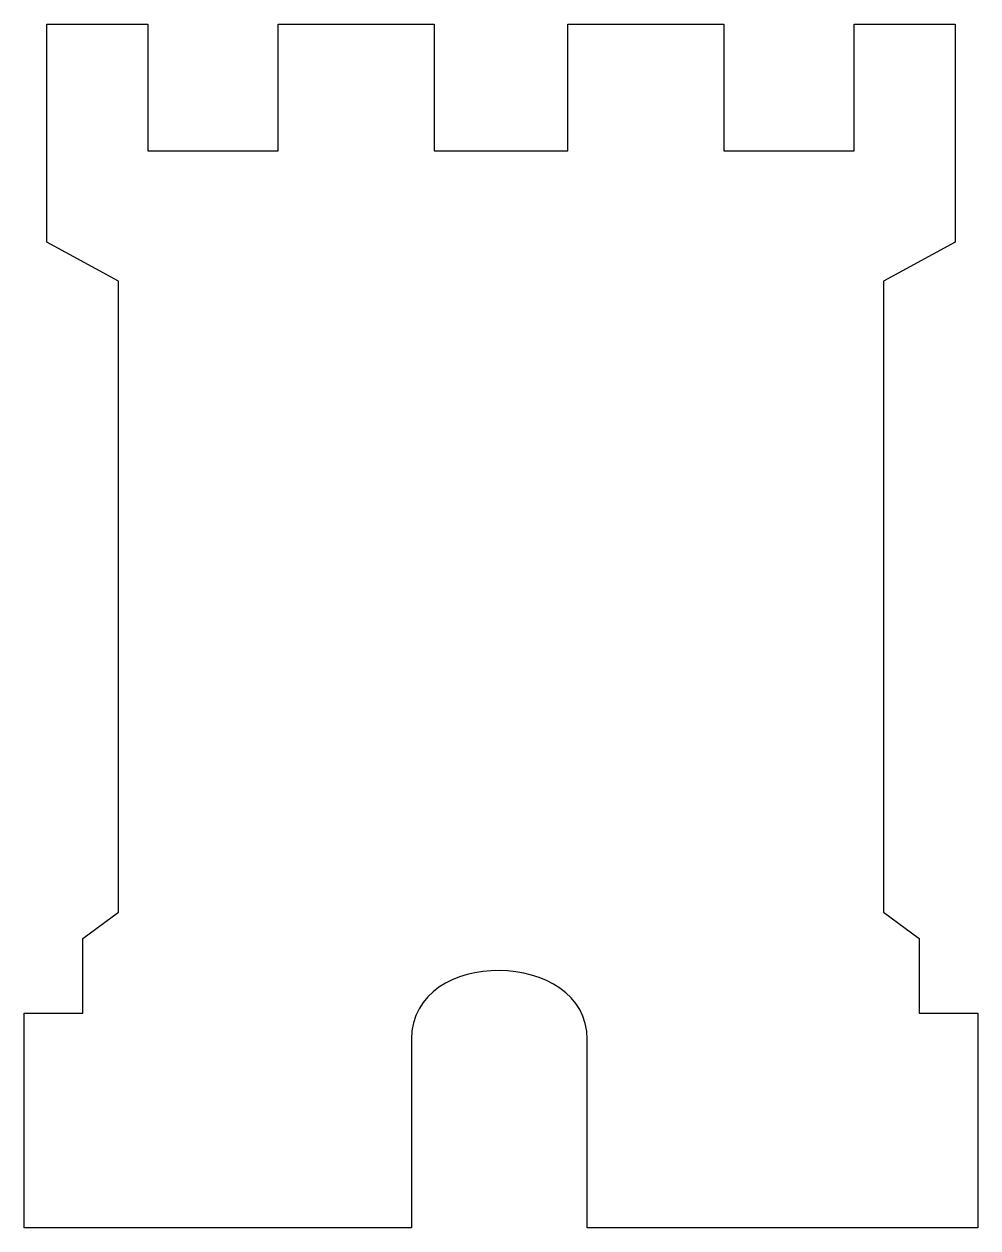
# Model space of a CAD drawing. Header units: centimetres. Extents: x -8.3 to 8.3, y -10.5 to 10.4.
import ezdxf

# ---------------------------------------------------------------- set-up
doc = ezdxf.new("R2010")
doc.units = ezdxf.units.CM
doc.header["$MEASUREMENT"] = 0
doc.layers.add('Layer 1', color=7, linetype='Continuous')

msp = doc.modelspace()

# ---------------------------------------------------------------- linework, layer by layer
at = {"layer": 'Layer 1'}
msp.add_open_spline([(-8.29011, -6.76452), (-8.29011, -6.76452), (-8.29011, -10.4994), (-8.29011, -10.4994), (-8.29011, -10.4994), (-8.29011, -10.4994), (-1.55612, -10.49941), (-1.55612, -10.49941), (-1.55612, -10.49941), (-1.55612, -10.49941), (-1.55612, -7.21741), (-1.55612, -7.21741), (-1.55612, -7.21741), (-1.55612, -5.59522), (1.4995, -5.65184), (1.4995, -7.21741), (1.4995, -7.21741), (1.4995, -7.21741), (1.49963, -10.49941), (1.49963, -10.49941), (1.49963, -10.49941), (1.49963, -10.49941), (8.29011, -10.49941), (8.29011, -10.49941), (8.29011, -10.49941), (8.29011, -10.49941), (8.29011, -6.76452), (8.29011, -6.76452), (8.29011, -6.76452), (8.29011, -6.76452), (7.27136, -6.76452), (7.27136, -6.76452), (7.27136, -6.76452), (7.27136, -6.76452), (7.27136, -5.46303), (7.27136, -5.46303), (7.27136, -5.46303), (7.27136, -5.46303), (6.64901, -5.01038), (6.64901, -5.01038), (6.64901, -5.01038), (6.64901, -5.01038), (6.64901, 5.96762), (6.64901, 5.96762), (6.64901, 5.96762), (6.64901, 5.96762), (7.89406, 6.64665), (7.89406, 6.64665), (7.89406, 6.64665), (7.89406, 6.64665), (7.89406, 10.43787), (7.89406, 10.43787), (7.89406, 10.43787), (7.89406, 10.43787), (6.13968, 10.43787), (6.13968, 10.43787), (6.13968, 10.43787), (6.13968, 10.43787), (6.13968, 8.23098), (6.13968, 8.23098), (6.13968, 8.23098), (6.13968, 8.23098), (3.87609, 8.23098), (3.87609, 8.23098), (3.87609, 8.23098), (3.87609, 8.23098), (3.87609, 10.43787), (3.87609, 10.43787), (3.87609, 10.43787), (3.87609, 10.43787), (1.16007, 10.43787), (1.16007, 10.43787), (1.16007, 10.43787), (1.16007, 10.43787), (1.16007, 8.23098), (1.16007, 8.23098), (1.16007, 8.23098), (1.16007, 8.23098), (0.00013, 8.23098), (0.00013, 8.23098), (0.00013, 8.23098), (0.00013, 8.23098), (-1.16004, 8.23098), (-1.16004, 8.23098), (-1.16004, 8.23098), (-1.16004, 8.23098), (-1.16004, 10.43787), (-1.16004, 10.43787), (-1.16004, 10.43787), (-1.16004, 10.43787), (-3.87625, 10.43787), (-3.87625, 10.43787), (-3.87625, 10.43787), (-3.87625, 10.43787), (-3.87625, 8.23098), (-3.87625, 8.23098), (-3.87625, 8.23098), (-3.87625, 8.23098), (-6.13989, 8.23098), (-6.13989, 8.23098), (-6.13989, 8.23098), (-6.13989, 8.23098), (-6.13989, 10.43787), (-6.13989, 10.43787), (-6.13989, 10.43787), (-6.13989, 10.43787), (-7.89408, 10.43787), (-7.89408, 10.43787), (-7.89408, 10.43787), (-7.89408, 10.43787), (-7.89408, 6.64666), (-7.89408, 6.64666), (-7.89408, 6.64666), (-7.89408, 6.64666), (-6.64916, 5.96763), (-6.64916, 5.96763), (-6.64916, 5.96763), (-6.64916, 5.96763), (-6.64916, -5.01041), (-6.64916, -5.01041), (-6.64916, -5.01041), (-6.64916, -5.01041), (-7.27149, -5.46306), (-7.27149, -5.46306), (-7.27149, -5.46306), (-7.27149, -5.46306), (-7.27149, -6.76455), (-7.27149, -6.76455), (-7.27149, -6.76455), (-7.27149, -6.76455), (-8.29011, -6.76455), (-8.29011, -6.76455), (-8.29011, -6.76455), (-8.29011, -6.76455), (-8.29011, -6.76452), (-8.29011, -6.76452)], degree=3, knots=[0, 0, 0, 0, 0.02857143, 0.02857143, 0.02857143, 0.02857143, 0.05714286, 0.05714286, 0.05714286, 0.05714286, 0.08571429, 0.08571429, 0.08571429, 0.08571429, 0.11428571, 0.11428571, 0.11428571, 0.11428571, 0.14285714, 0.14285714, 0.14285714, 0.14285714, 0.17142857, 0.17142857, 0.17142857, 0.17142857, 0.2, 0.2, 0.2, 0.2, 0.22857143, 0.22857143, 0.22857143, 0.22857143, 0.25714286, 0.25714286, 0.25714286, 0.25714286, 0.28571429, 0.28571429, 0.28571429, 0.28571429, 0.31428571, 0.31428571, 0.31428571, 0.31428571, 0.34285714, 0.34285714, 0.34285714, 0.34285714, 0.37142857, 0.37142857, 0.37142857, 0.37142857, 0.4, 0.4, 0.4, 0.4, 0.42857143, 0.42857143, 0.42857143, 0.42857143, 0.45714286, 0.45714286, 0.45714286, 0.45714286, 0.48571429, 0.48571429, 0.48571429, 0.48571429, 0.51428571, 0.51428571, 0.51428571, 0.51428571, 0.54285714, 0.54285714, 0.54285714, 0.54285714, 0.57142857, 0.57142857, 0.57142857, 0.57142857, 0.6, 0.6, 0.6, 0.6, 0.62857143, 0.62857143, 0.62857143, 0.62857143, 0.65714286, 0.65714286, 0.65714286, 0.65714286, 0.68571429, 0.68571429, 0.68571429, 0.68571429, 0.71428571, 0.71428571, 0.71428571, 0.71428571, 0.74285714, 0.74285714, 0.74285714, 0.74285714, 0.77142857, 0.77142857, 0.77142857, 0.77142857, 0.8, 0.8, 0.8, 0.8, 0.82857143, 0.82857143, 0.82857143, 0.82857143, 0.85714286, 0.85714286, 0.85714286, 0.85714286, 0.88571429, 0.88571429, 0.88571429, 0.88571429, 0.91428571, 0.91428571, 0.91428571, 0.91428571, 0.94285714, 0.94285714, 0.94285714, 0.94285714, 1, 1, 1, 1], dxfattribs=at)

doc.saveas('drawing.dxf')
